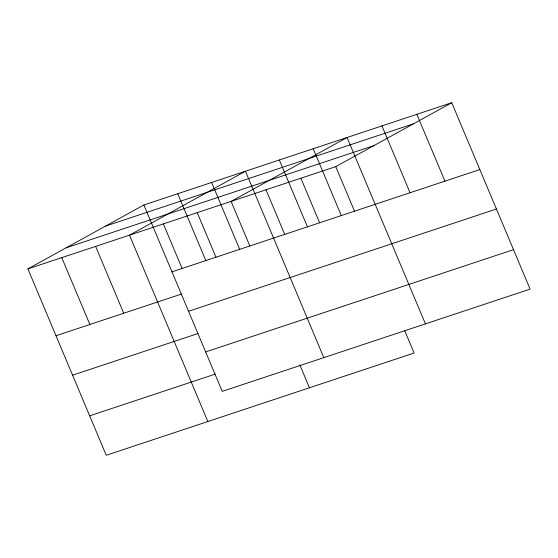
<?xml version="1.0" encoding="UTF-8"?>
<svg xmlns="http://www.w3.org/2000/svg" width="558" height="558" viewBox="0 0 558 558"><rect width="100%" height="100%" fill="white"/><g stroke="black" fill="none" stroke-linecap="round" stroke-linejoin="round"><path stroke-width="0.84" d="M404.836 330.929L414.127 353.019L106.25 455.279L27.9 268.886L143.873 204.981L451.75 102.721L530.1 289.114L222.224 391.374L143.873 204.981M27.9 268.886L335.776 166.626L451.75 102.721M105.602 226.067L413.478 123.813M66.172 247.801L374.048 145.54M171.976 271.823L479.845 169.562M56.002 335.735L181.552 294.031M188.555 311.273L496.432 209.013M72.582 375.185L198.132 333.482M205.644 351.924L513.513 249.663M89.671 415.829L215.221 374.125M416.854 114.306L444.956 181.155M381.965 125.899L410.06 192.747M425.426 323.877L347.069 137.491L231.096 201.396L249.831 245.959M335.776 166.626L354.504 211.189M313.205 148.735L341.301 215.583M300.881 178.218L319.615 222.781M279.342 159.986L307.437 226.827M265.992 189.811L284.719 234.374M323.821 357.629L245.471 171.236L129.498 235.141L207.848 421.534M299.827 364.904L309.446 387.789M211.608 182.48L239.703 249.328M197.232 212.647L215.96 257.21M177.737 193.731L205.839 260.579M163.361 223.891L182.096 268.454M95.634 246.392L123.73 313.233M61.764 257.643L89.866 324.484"/></g></svg>
